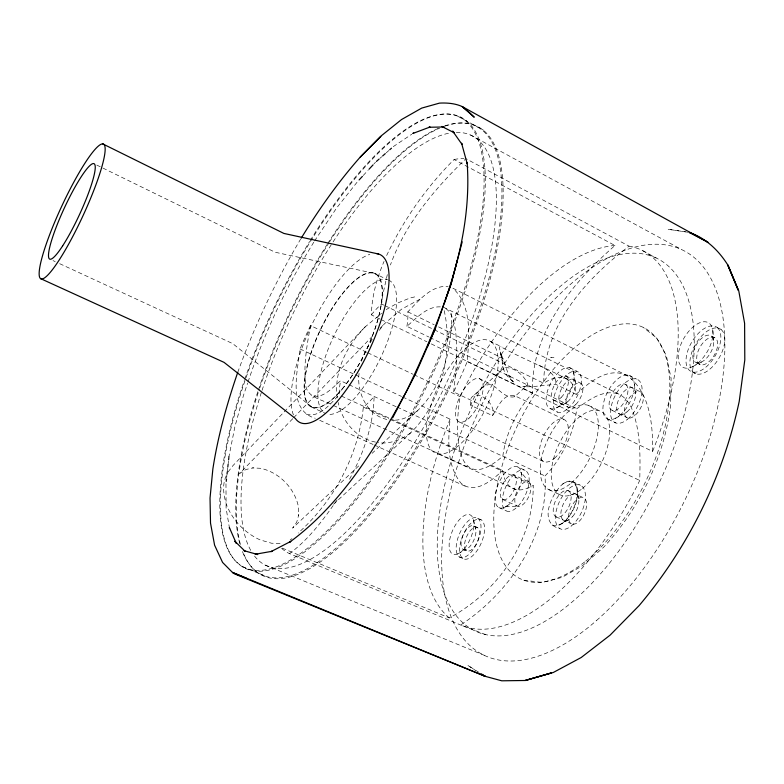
<?xml version="1.0" encoding="UTF-8"?>
<svg xmlns="http://www.w3.org/2000/svg" width="784" height="784" viewBox="0 0 784 784"><rect width="100%" height="100%" fill="white"/><g stroke="black" fill="none" stroke-linecap="round" stroke-linejoin="round"><path stroke-width="0.59" stroke-dasharray="3.92 2.94" d="M451.486 313.473C452.192 348.067 443.176 386.071 417.47 410.767L372.126 453.319M281.603 548.32A217.207 78.91 -64.4 0 0 289.492 553.592L460.62 624.995A208.132 99.078 -63.9 0 0 639.724 480.455C640.332 456.112 640.802 430.681 631.434 407.758C628.601 402.094 624.623 396.802 618.743 394.068L443.764 307.348C428.897 304.045 417.088 317.638 406.896 326.32L428.76 336.953M359.072 373.37C356.406 393.117 367.892 416.784 389.109 419.871M467.244 361.561L652.602 451.427C652.974 425.095 650.279 392.892 627.651 375.879L452.956 288.257C472.487 306.27 469.116 337.277 467.244 361.561A217.207 78.91 -64.4 0 1 453.671 391.99L639.724 480.455M627.651 375.879C608.776 366.05 589.401 382.063 576.191 394.332A61.044 28.851 -64 0 0 543.753 383.288C543.694 325.674 585.844 278.996 629.072 246.166L465.902 158.691C434.601 188.964 405.397 223.509 390.412 264.992M391.118 418.989L502.711 470.469A61.044 28.851 -64 0 0 533.238 485.414C533.581 541.225 497.526 592.067 449.32 617.929L280.721 547.477M380.064 319.068L371.342 314.845C371.841 296.391 376.771 278.3 384.042 261.415M614.989 245.5A208.132 99.078 -63.9 0 0 460.13 396.655C454.593 428.77 453.789 498.83 502.838 456.219A61.044 28.851 -64 0 1 532.581 393.029C530.141 333.484 572.683 282.377 614.989 245.5L454.073 159.524C425.888 187.699 402.692 221.059 385.865 257.181M453.671 391.99C456.19 368.117 459.326 343.382 453.27 319.794C451.506 315.246 449.35 310.258 444.734 307.975M226.635 477.789L226.89 475.398M227.291 471.811L227.811 467.039M228.075 464.647L228.467 461.07M402.643 396.969L450.085 419.185C448.027 440.579 446.713 465.686 461.07 483.258C474.996 495.008 492.352 480.092 502.711 470.469M371.342 314.845A63.661 22.942 -64.4 0 1 381.602 304.025L382.925 294.088L387.325 274.596M349.517 479.22C363.374 453.828 373.4 425.663 374.095 396.498A63.661 22.942 -64.4 0 1 363.345 407.072C358.513 455.357 334.18 500.77 298.175 533.051M228.987 456.288L228.869 456.994L234.828 427.035L243.461 395.44L247.656 383.082M366.608 352.232L310.493 325.576C307.093 344.548 303.477 363.933 305.535 383.258C305.711 397.664 322.214 399.458 332.151 404.887M310.493 325.576A217.207 78.91 -64.4 0 0 300.047 348.939C297.851 370.244 286.875 410.091 315.256 418.274M563.667 419.313L514.745 395.744C502.72 393.068 497.83 407.768 492.538 415.667L470.851 405.377C473.262 396.234 485.502 377.349 495.939 387.708C501.094 392.069 507.336 398.468 514.706 396.743L527.848 384.562C524.672 375.644 513.804 366.314 504.014 367.833L473.017 396.116M226.243 475.79C221.892 485.031 223.636 495.615 226.576 504.974L226.703 505.298C232.926 520.615 245.078 533.149 260.161 539.902L271.558 543.234L282.72 543.43M248.038 381.965C264.286 332.906 286.709 285.935 313.904 242.011M361.395 361.297L365.285 351.065L372.616 338.796M237.728 372.429C254.408 326.144 275.488 281.505 300.586 239.198M504.014 367.833L503.563 368.676C504.553 374.693 510.257 378.927 514.48 382.886L510.727 379.593M314.521 240.982L336.65 207.956L357.465 181.721M337.091 499.957C323.469 519.567 308.876 539.304 289.492 553.592M228.046 472.007L232.975 465.598L365.256 326.791L381.622 313.335M379.211 330.407L384.336 323.88L401.496 309.229L421.106 298.586M365.256 326.791C347.077 345.45 333.572 371.244 337.218 397.929M363.217 175.498L368.147 170.177M373.909 163.954L375.546 162.18M406.896 326.32A63.661 22.942 -64.4 0 0 407.847 311.836C418.744 300.772 430.926 285.278 448.115 286.356M514.706 396.743L514.745 395.744M292.775 418.656L239.659 473.448L245.813 469.557L253.281 467.803L252.732 467.93L260.651 468.293C279.447 472.458 294.98 488.432 298.547 507.366L298.626 515.274L298.763 514.716L296.744 522.105L292.618 528.112L359.68 465M293.618 417.774L374.164 334.415M380.093 328.271L384.336 323.88M333.455 504.328L410.591 432.876C441.412 403.446 453.632 351.085 444.116 310.395M396.116 406.739L340.589 380.769C332.573 387.286 322.655 399.987 311.052 395.224M552.093 525.035L556.581 525.956L562.05 523.496A24.049 12.132 -65.1 0 0 577.661 492.871A24.049 12.132 -65.1 0 0 562.598 484.11C551.515 493.744 537.755 523.379 560.001 528.69M379.975 158.29L381.749 156.741M386.179 152.86L388.835 150.528M393.254 146.647L411.776 134.231M290.109 540.088L291.981 538.608M527.456 385.493L524.124 386.796L521.83 386.453L525.172 386.6M485.619 634.599L460.62 624.995C508.767 593.459 548.918 535.737 544.998 475.966A61.044 28.851 -64 0 0 576.642 408.876C588.451 400.154 603.21 388.893 618.743 394.068M417.47 410.767C410.502 416.108 402.065 420.557 393.058 420.175M410.591 432.876C401.33 439.873 389.609 444.391 377.878 442.617M386.169 309.602L397.498 303.085L409.846 298.087L416.118 296.538M559.276 525.123L567.783 520.253M457.66 554.004L466.264 549.27M504.7 507.326L507.277 505.935L504.426 506.65L518.802 506.386M615.342 418.333L624.299 413.638M692.674 366.608L701.641 361.963M556.669 407.758L565.264 403.437M576.191 394.332L555.738 384.317L531.572 386.737L524.124 386.796M685.588 231.888L667.899 229.261L687.98 232.231M373.302 273.126L275.135 252.252L95.766 164.591M375.546 442.107C356.416 438.383 341.961 421.184 338.227 402.545M306.368 414.256C320.176 418.009 330.417 403.329 339.149 395.009A63.661 22.942 -64.4 0 1 340.589 380.769M523.82 580.209L542.312 582.463L562.059 577.367L582.355 565.823L603.494 547.399C639.577 508.434 663.725 458.415 670.624 405.681L671.094 378.378L666.331 355.407L656.786 338.129L643.243 327.359M567.92 379.623C545.831 367.598 522.095 358.67 500.192 346.401L499.486 347.145L499.761 349.409L502.328 361.022L499.761 349.409M242.276 566.685L264.355 575.623M265.462 565.156L484.394 655.365M459.355 556.944L462.883 558.482M463.001 549.212L466.529 550.75M473.938 525.976A12.867 5.919 -66.6 0 1 470.224 546.085A12.867 5.919 -66.6 0 1 461.355 540.793A12.867 5.919 -66.6 0 1 473.938 525.976L477.456 527.534A12.848 5.949 -66.6 0 1 473.771 547.634A12.848 5.949 -66.6 0 1 464.863 542.332A12.848 5.949 -66.6 0 1 477.456 527.534M477.583 518.224A21.442 9.869 -66.6 0 1 471.507 551.691A21.442 9.869 -66.6 0 1 456.651 543.047A21.442 9.869 -66.6 0 1 477.583 518.224L481.102 519.792A21.423 9.918 -66.6 0 1 475.075 553.249A21.423 9.918 -66.6 0 1 460.139 544.576A21.423 9.918 -66.6 0 1 481.102 519.792M319.696 420.293L373.017 444.44M374.125 444.94L465.216 486.207M498.751 507.503L506.052 510.805M310.905 406.808L325.017 413.237M502.564 499.408L517.136 506.013M555.964 516.793L571.369 523.82M333.259 405.397L468.734 467.46M438.089 453.858L516.097 489.588M341.363 396.028L390.011 418.48M363.345 407.072L388.815 418.813M389.922 419.332L533.238 485.414M53.008 260.602L55.233 261.631M59.672 263.679L232.74 343.617L311.121 406.533M548.829 489.618L560.031 494.792M514.03 475.084A13.446 6.321 -65.3 0 1 510.423 495.762A13.446 6.321 -65.3 0 1 500.584 490.951A13.446 6.321 -65.3 0 1 514.03 475.084L528.563 481.788A13.397 6.429 -65.3 0 1 525.074 502.436A13.397 6.429 -65.3 0 1 515.059 497.556A13.397 6.429 -65.3 0 1 528.563 481.788M397.233 407.112L544.998 475.966M517.852 466.97A22.413 10.545 -65.3 0 1 511.972 501.378A22.413 10.545 -65.3 0 1 495.468 493.557A22.413 10.545 -65.3 0 1 517.852 466.97L525.123 470.341A22.364 10.633 -65.3 0 1 519.341 504.729A22.364 10.633 -65.3 0 1 502.691 496.85A22.364 10.633 -65.3 0 1 525.123 470.341M568.282 490.715A14.426 7.272 -65.1 0 1 564.823 513.02A14.426 7.272 -65.1 0 1 553.426 507.62A14.426 7.272 -65.1 0 1 568.282 490.715L583.649 497.85A14.367 7.399 -65.1 0 1 580.317 520.115A14.367 7.399 -65.1 0 1 568.733 514.627A14.367 7.399 -65.1 0 1 583.649 497.85M572.575 481.611L580.503 485.306M459.052 421.89L543.743 461.57M300.047 348.939L354.103 374.242M355.211 374.762L401.545 396.459M367.706 352.751L412.815 374.184M413.913 374.703L460.13 396.655M490.764 341.599A62.259 26.176 -64.2 0 1 466.98 437.296A62.259 26.176 -64.2 0 1 429.103 411.678A62.259 26.176 -64.2 0 1 490.764 341.599L501.936 346.989M550.309 408.631L557.571 412.139M479.347 378.662L492.352 384.954M554.161 400.448L568.655 407.484M381.151 319.598L426.927 341.795M431.278 343.911L532.581 393.029M608.08 419.195L615.763 422.939M429.857 337.492L576.642 408.876M381.602 304.025L383.797 305.103M384.895 305.633L433.121 329.211M434.218 329.75L543.753 383.288M588.559 405.436L599.672 410.865M612.235 410.414L627.553 417.921M407.847 311.836L434.179 324.743M438.57 326.899L503.014 358.474L508.904 376.016L512.648 381.338M565.744 375.879L580.199 383.013M569.605 367.686L576.838 371.273M373.38 272.783L387.325 279.692A73.774 25.774 -64.5 0 0 333.876 336.032A73.774 25.774 -64.5 0 0 324.076 412.639M625.73 384.542A14.622 7.37 -62.2 0 1 620.193 407.259A14.622 7.37 -62.2 0 1 609.658 399.928A14.622 7.37 -62.2 0 1 625.73 384.542L641.028 392.176A14.563 7.487 -62.1 0 1 635.589 414.844A14.563 7.487 -62.1 0 1 624.858 407.425A14.563 7.487 -62.1 0 1 641.028 392.176M628.846 375.242L636.5 379.084M692.35 371.939L696.27 373.939M696.692 362.767L700.612 364.776M711.656 336.169A15.376 8.154 -59.8 0 1 704.551 360.062A15.376 8.154 -59.8 0 1 693.673 350.801A15.376 8.154 -59.8 0 1 711.656 336.169L715.567 338.218A15.357 8.183 -59.8 0 1 708.491 362.09A15.357 8.183 -59.8 0 1 697.554 352.82A15.357 8.183 -59.8 0 1 715.567 338.218M717.301 327.585A25.627 13.593 -59.8 0 1 705.629 367.373A25.627 13.593 -59.8 0 1 687.352 352.163A25.627 13.593 -59.8 0 1 717.301 327.585L721.221 329.643A25.598 13.642 -59.8 0 1 709.589 369.401A25.598 13.642 -59.8 0 1 691.223 354.162A25.598 13.642 -59.8 0 1 721.221 329.643M642.753 250.733L658.501 259.181A207.309 100.813 -63.9 0 1 596.487 578.327A207.309 100.813 -63.9 0 1 442.313 496.194A207.309 100.813 -63.9 0 1 658.501 259.181M538.873 365.197C546.281 369.068 556.816 374.419 555.738 384.317M470.488 134.956L681.668 249.577M457.856 116.316L483.718 130.301M479.014 672.437L467.666 665.293L475.594 670.487M529.866 482.934L520.762 471.988L521.958 474.771L521.36 471.978M504.171 362.433L504.582 363.894L500.907 353.133L503.573 369.666M473.575 520.194L475.77 529.073M576.759 488.285L578.484 497.615M573.496 372.047L575.319 382.112M229.536 528.563L226.096 508.11L225.978 483.757M634.315 384.268L635.628 393.323M712.832 330.77L713.675 340.589M562.598 484.11A24.039 12.132 -65.1 0 1 577.23 493.175A24.039 12.132 -65.1 0 1 562.05 523.496M246.058 377.623A250.008 85.544 -64.5 0 1 474.036 129.35A250.008 85.544 -64.5 0 1 338.806 520.351A250.008 85.544 -64.5 0 1 245.666 378.76M445.253 126.057A248.959 88.014 -64.5 0 1 449.653 387.786A248.959 88.014 -64.5 0 1 242.697 551.407M240.453 544.527A248.959 88.014 -64.5 0 1 259.435 388.952M259.818 387.815A248.959 88.014 -64.5 0 1 328.996 242.775M329.633 241.766A248.959 88.014 -64.5 0 1 439.687 128.204M456.268 132.378A238.297 84.172 -64.5 0 1 444.43 387.218A238.297 84.172 -64.5 0 1 253.81 555.121M250.762 550.417A238.297 84.172 -64.5 0 1 261.68 391.52M262.052 390.363A238.297 84.172 -64.5 0 1 332.416 242.913M333.063 241.923A238.297 84.172 -64.5 0 1 450.447 132.947M470.851 405.377A14.053 8.742 47.4 0 1 481.974 396.439A14.053 8.742 47.4 0 1 492.538 415.667M629.072 246.166A208.132 99.078 -63.9 0 1 652.602 451.427M449.32 617.929A208.132 99.078 -63.9 0 1 450.085 419.185M454.073 159.524A217.207 78.91 -64.4 0 1 464.01 158.584M293.451 414.912A93.031 31.399 -64.5 0 1 311.611 325.193A93.031 31.399 -64.5 0 1 369.852 254.349M388.394 280.025A73.774 25.774 -64.5 0 1 382.651 353.368A73.774 25.774 -64.5 0 1 328.251 414.285M310.327 240.384A249.547 85.24 -64.5 0 1 484.091 179.291A249.547 85.24 -64.5 0 1 312.179 544.429A249.547 85.24 -64.5 0 1 244.304 380.603M244.696 379.476A249.547 85.24 -64.5 0 1 309.69 241.423M444.499 125.979A248.499 87.71 -64.5 0 1 448.801 386.551A248.499 87.71 -64.5 0 1 242.423 551.534M239.816 543.655A248.499 87.71 -64.5 0 1 257.985 391.177M258.377 390.001A248.499 87.71 -64.5 0 1 327.016 244.637M327.663 243.618A248.499 87.71 -64.5 0 1 438.138 128.458M508.953 375.81L510.492 376.379L508.953 375.81M553.984 357.7L550.711 357.504L553.984 357.7M561.177 397.459A13.602 6.399 -62.9 0 0 566.636 376.34A13.602 6.399 -62.9 0 0 552.201 390.746A13.602 6.399 -62.9 0 0 561.177 397.459M575.74 404.554A13.553 6.507 -62.8 0 0 581.101 383.484A13.553 6.507 -62.8 0 0 566.587 397.772A13.553 6.507 -62.8 0 0 575.74 404.554M585.775 561.06A139.915 69.874 -63.8 0 0 655.914 337.492A139.915 69.874 -63.8 0 0 503.661 460.629A139.915 69.874 -63.8 0 0 585.775 561.06M582.424 488.442A46.442 23.236 -63.8 0 0 604.738 414.334A46.442 23.236 -63.8 0 0 554.219 456.484A46.442 23.236 -63.8 0 0 582.424 488.442M572.585 516.568A14.396 7.34 -65.1 0 0 575.975 494.292A14.396 7.34 -65.1 0 0 561.099 511.129A14.396 7.34 -65.1 0 0 572.585 516.568M464.373 548.565A21.482 9.79 -66.6 0 0 470.527 515.078A21.482 9.79 -66.6 0 0 449.644 539.99A21.482 9.79 -66.6 0 0 464.373 548.565M596.506 620.536A225.606 112.171 -63.8 0 0 698.681 261.709A225.606 112.171 -63.8 0 0 454.573 475.486A225.606 112.171 -63.8 0 0 596.506 620.536M697.701 363.286A25.676 13.485 -59.9 0 0 709.451 323.449A25.676 13.485 -59.9 0 0 679.581 348.155A25.676 13.485 -59.9 0 0 697.701 363.286M571.046 483.13A46.579 22.952 -63.9 0 0 593.557 408.876A46.579 22.952 -63.9 0 0 543.283 451.339A46.579 22.952 -63.9 0 0 571.046 483.13M571.134 526.093A24 12.24 -65.1 0 0 583.041 487.374A24 12.24 -65.1 0 0 557.061 507.777A24 12.24 -65.1 0 0 571.134 526.093M627.612 419.156A24.324 12.387 -62.2 0 0 639.274 380.759A24.324 12.387 -62.2 0 0 612.039 403.299A24.324 12.387 -62.2 0 0 627.612 419.156M567.979 408.523A22.628 10.76 -62.9 0 0 579.209 372.812A22.628 10.76 -62.9 0 0 554.847 393.94A22.628 10.76 -62.9 0 0 567.979 408.523M567.587 401.829A13.583 6.458 -62.9 0 0 574.398 380.397A13.583 6.458 -62.9 0 0 559.776 392.97A13.583 6.458 -62.9 0 0 567.587 401.829M560.658 404.975A22.677 10.672 -62.9 0 0 571.948 369.215A22.677 10.672 -62.9 0 0 547.673 390.442A22.677 10.672 -62.9 0 0 560.658 404.975M626.916 411.933A14.592 7.428 -62.2 0 0 634.001 388.884A14.592 7.428 -62.2 0 0 617.655 402.3A14.592 7.428 -62.2 0 0 626.916 411.933M619.87 415.353A24.373 12.279 -62.2 0 0 631.6 376.908A24.373 12.279 -62.2 0 0 604.454 399.566A24.373 12.279 -62.2 0 0 619.87 415.353M469.028 418.146A23.883 10.163 -64.2 0 0 481.484 380.318A23.883 10.163 -64.2 0 0 457.503 402.535A23.883 10.163 -64.2 0 0 469.028 418.146M554.386 458.336A23.373 11.28 -63.9 0 0 566.077 421.077A23.373 11.28 -63.9 0 0 541.097 442.088A23.373 11.28 -63.9 0 0 554.386 458.336M342.049 389.109A73.686 25.049 -64.5 0 0 377.574 275.625A73.686 25.049 -64.5 0 0 310.17 355.975A73.686 25.049 -64.5 0 0 342.049 389.109M341.991 389.295A74.029 25.157 -64.5 0 0 377.672 275.282A74.029 25.157 -64.5 0 0 309.954 356.034A74.029 25.157 -64.5 0 0 341.991 389.295"/><path stroke-width="1.18" d="M226.243 481.366L226.498 478.975M227.027 474.202L227.291 471.811M227.811 467.039L228.075 464.647M228.595 459.875L228.859 457.484M462.197 241.844L451.084 283.945L444.489 302.683M457.239 260.641L451.084 283.945L435.296 328.731L427.584 346.44M237.728 372.429C226.899 403.917 217.923 436.08 212.856 469.038L210.034 498.056L210.514 523.095L214.591 545.174L222.578 562.432L232.476 572.428L234.563 573.888L485.208 676.327L501.76 680.806L525.211 680.492L553.288 672.486L581.199 657.511L610.06 635.187L639.136 605.571C688.568 546.997 723.269 476.28 739.234 401.31L744.8 359.954L744.604 323.282L738.783 290.982L728.326 265.815C719.036 250.831 706.139 238.12 689.126 232.407L707.942 242.246L462.188 106.565C455.19 103.38 447.037 102.704 439.452 103.125L421.714 108.094L401.545 119.54L381.396 135.71L360.307 157.006C338.11 182.153 318.696 209.573 301.232 238.179M435.296 328.731L415.491 374.105L392.637 417.862M359.101 179.948L362.394 176.39M368.97 169.285L373.086 164.846M360.307 157.006L380.799 136.377M376.438 161.396L379.093 159.074M382.631 155.967L385.287 153.635M389.717 149.754L391.49 148.196M413.746 132.947L412.796 133.486L430.093 126.998L428.946 127.253L444.214 126.988L441.823 126.469L454.426 132.849L452.652 131.095L462.031 144.423L461.59 143.247L467.186 163.64L467.117 162.445C472.977 242.285 440.765 319.127 407.259 389.834C376.859 446.263 342.275 503.455 289.825 542.067L290.756 541.401L270.98 551.652L272.136 551.279L255.27 554.259L257.72 554.533L244.069 550.701L245.127 551.319L234.857 541.254L236.2 543.145L229.34 527.495L229.536 528.563M378.545 254.006L283.867 233.426L102.606 143.815M481.082 673.73L485.208 676.327L232.476 572.428L246.401 578.239M40.68 278.663L224.048 362.365L295.421 418.568A93.031 31.399 -64.5 0 0 366.843 355.201A93.031 31.399 -64.5 0 0 376.575 253.595M482.454 674.877L485.208 676.327M551.338 672.937L525.211 680.492L551.338 672.937M470.331 113.396L462.188 106.565L474.232 117.208L470.331 113.396M735.108 282.544L727.719 264.923L738.185 290.129L735.108 282.544M62.671 245.823A52.616 8.252 -65.1 0 0 95.08 165.375A52.616 8.252 -65.1 0 0 57.889 222.891A52.616 8.252 -65.1 0 0 62.671 245.823M59.545 259.445A74.294 11.652 -65.1 0 0 104.86 146.226A74.294 11.652 -65.1 0 0 52.067 228.516A74.294 11.652 -65.1 0 0 59.545 259.445"/></g></svg>
